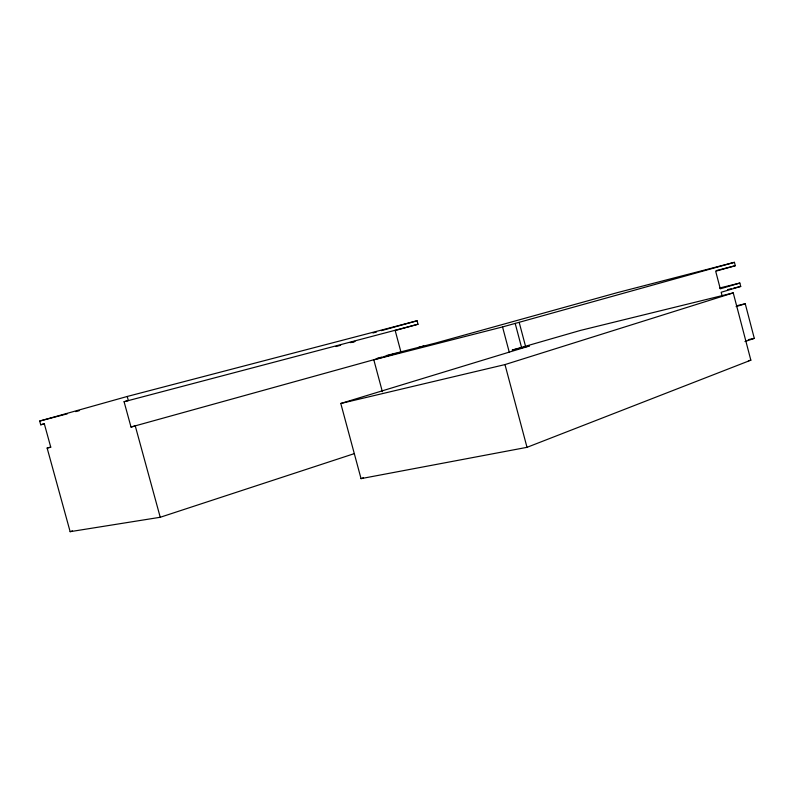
<?xml version="1.0" encoding="UTF-8"?>
<svg xmlns="http://www.w3.org/2000/svg" width="794" height="794" viewBox="0 0 794 794"><rect width="100%" height="100%" fill="white"/><g stroke="black" fill="none" stroke-linecap="round" stroke-linejoin="round"><path stroke-width="1.19" d="M527.008 447.33L750.846 360.178L733.249 292.897L580.434 330.423L512.17 350.085L529.33 346.005L340.795 403.481L361.042 478.633L527.008 447.33L504.984 364.585L733.249 292.897M361.042 478.633L363.364 477.789M744.951 341.559L754.3 338.383L745.248 303.765L736.872 305.71M395.343 330.463L418.011 324.25L417.088 320.776L127.219 396.474L39.7 421.048L40.722 424.78L44.315 423.788L50.747 447.151L47.134 448.054L70.14 531.672L160.239 517.271L354.233 453.652M70.14 531.672L72.492 530.918M736.088 306.623L745.248 303.765M719.553 288.033L739.839 283.051L740.723 286.436L721.18 292.261L722.103 295.775M739.839 283.051L720.287 288.827L715.682 271.24L735.304 265.712L734.42 262.328L617.831 292.5L435.618 343.048L398.667 352.417M382.38 391.73L373.815 359.831L502.542 326.939L734.42 262.328M160.239 517.271L135.278 425.961L131.01 427.033L124.082 401.724L128.33 400.543L127.219 396.474M372.962 332.984L376.535 331.991M381.309 330.671L417.088 320.776M131.01 427.033L400.99 352.199L395.134 330.324M418.666 347.395L423.827 345.966M335.882 346.551L340.626 345.261M350.104 342.661L354.839 341.36M351.186 342.542L354.769 341.569M40.722 424.78L44.325 423.827M39.7 421.048L67.301 413.823M75.698 411.62L79.301 410.677M124.082 401.724L418.011 324.25M716.257 270.595L735.304 265.712M386.688 355.484L396.266 353.032M377.2 358.293L381.954 357.072M384.336 356.466L400.99 352.199M47.134 448.054L50.747 447.151M727.592 289.631L731.175 288.758M733.557 288.172L740.723 286.436M340.795 403.481L504.984 364.585M748.285 339.643L754.3 338.383M748.424 360.694L750.846 360.178M519.187 322.394L525.559 346.363M515.177 323.416L521.529 347.315M502.542 326.939L509.212 352.02"/></g></svg>
